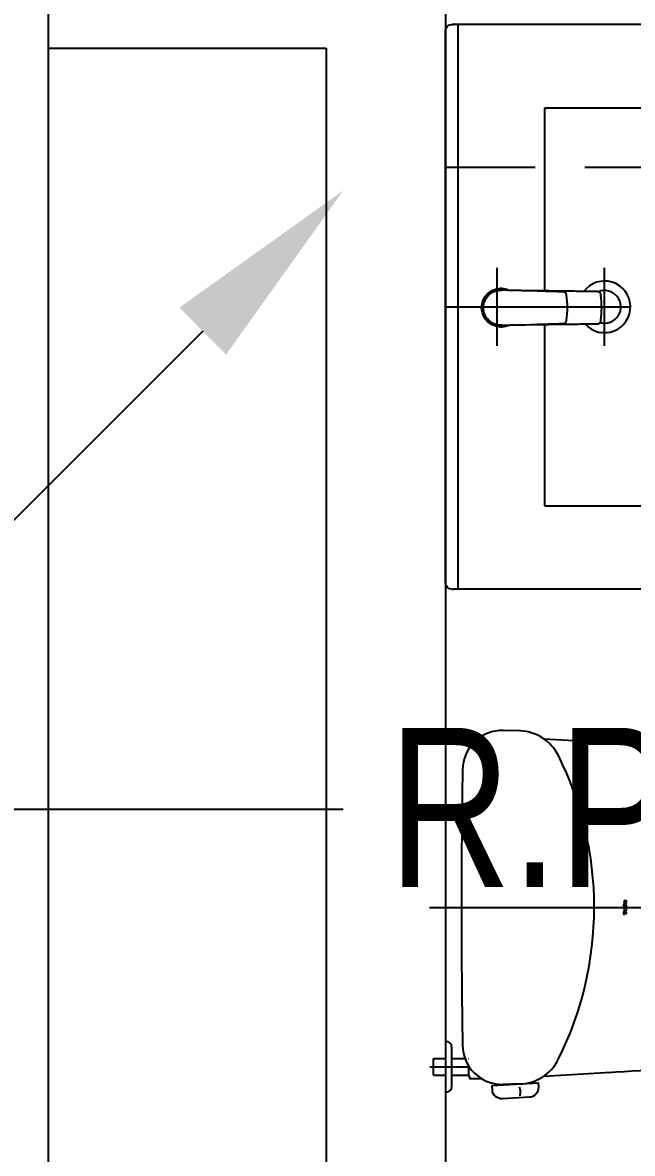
# Model space of a CAD drawing. Header units: millimetres. Extents: x 98197 to 106565, y 53890 to 60222.
# Drawn here: x 99396.4 to 99473.2, y 56481.6 to 56623.8 of the extents above; entities that cross this region are included whole.
import ezdxf

# ---------------------------------------------------------------- set-up
doc = ezdxf.new("R2010")
doc.units = ezdxf.units.MM
doc.header["$LTSCALE"] = 50
doc.header["$MEASUREMENT"] = 0
doc.linetypes.add('HIDDEN', pattern=[0.375, 0.25, -0.125])
doc.layers.get('0').update_dxf_attribs({"color": 8, "linetype": 'CONTINUOUS'})
doc.layers.add('00', color=7, linetype='HIDDEN')
doc.layers.add('36雨排水', color=3, linetype='CONTINUOUS')
doc.styles.add('CHINA', font='c2', dxfattribs={"bigfont": 'china'})

# ---------------------------------------------------------------- blocks, each defined once
blk = doc.blocks.new('1111111')
at = {"layer": '36雨排水', "linetype": 'Continuous'}
for p, q in [((4902.82, 3830.25), (4712.61, 3640.04)), ((4842.71, 3770.15), (4920.5, 3770.15))]:
    blk.add_line(p, q, dxfattribs=at)
blk.add_solid([(4899.87, 3833.2), (4905.76, 3827.31), (4920.5, 3847.93)], dxfattribs=at)
at = {"layer": '36雨排水', "linetype": 'Continuous', "style": 'CHINA', "width": 0.8}
blk.add_text('R.P2"%%CP.V.C', height=20, dxfattribs=at).set_placement((4926.16, 3760.37))

msp = doc.modelspace()

# ---------------------------------------------------------------- linework, layer by layer
for p, q in [((99399.654, 57040.566), (99399.654, 56620.566)), ((99449.654, 56635.566), (99449.654, 56370.566)), ((99449.654, 56553.366), (99449.654, 56622.766)), ((99399.654, 56620.566), (99434.654, 56620.566)), ((99399.654, 56620.566), (99399.654, 56405.566)), ((99434.654, 56620.566), (99434.654, 56355.566)), ((99456.154, 56583.174), (99456.154, 56592.958)), ((99469.654, 56583.174), (99469.654, 56592.958)), ((99455.438, 56590.069), (99455.604, 56590.152)), ((99455.604, 56590.152), (99455.774, 56590.221)), ((99455.774, 56590.221), (99455.945, 56590.275)), ((99455.774, 56590.221), (99455.945, 56590.275)), ((99455.945, 56590.275), (99456.117, 56590.316)), ((99455.945, 56590.275), (99456.117, 56590.316)), ((99456.018, 56590.087), (99456.115, 56590.11)), ((99456.115, 56590.11), (99456.212, 56590.129)), ((99456.117, 56590.316), (99456.287, 56590.344)), ((99456.212, 56590.129), (99456.31, 56590.144)), ((99456.287, 56590.344), (99456.455, 56590.359)), ((99456.31, 56590.144), (99456.409, 56590.155)), ((99456.409, 56590.155), (99456.587, 56590.163)), ((99456.438, 56590.154), (99456.538, 56590.16)), ((99456.438, 56590.154), (99456.479, 56590.156)), ((99456.455, 56590.359), (99456.496, 56590.361)), ((99456.717, 56590.359), (99456.496, 56590.361)), ((99456.538, 56590.16), (99456.575, 56590.162)), ((99456.575, 56590.162), (99456.617, 56590.163)), ((99456.587, 56590.163), (99456.611, 56590.163)), ((99456.595, 56590.162), (99456.617, 56590.163)), ((99456.643, 56590.163), (99456.611, 56590.163)), ((99456.617, 56590.163), (99456.627, 56590.163)), ((99456.627, 56590.163), (99456.617, 56590.163)), ((99456.621, 56590.162), (99456.718, 56590.163)), ((99456.621, 56590.162), (99456.667, 56590.163)), ((99456.627, 56590.163), (99456.65, 56590.163)), ((99456.635, 56590.163), (99456.669, 56590.163)), ((99456.635, 56590.163), (99456.667, 56590.163)), ((99456.635, 56590.163), (99456.667, 56590.163)), ((99456.654, 56590.163), (99456.681, 56590.163)), ((99456.66, 56590.163), (99456.692, 56590.163)), ((99456.66, 56590.163), (99456.672, 56590.163)), ((99456.667, 56590.163), (99456.718, 56590.163)), ((99456.669, 56590.163), (99456.718, 56590.163)), ((99456.669, 56590.163), (99456.737, 56590.163)), ((99456.677, 56590.163), (99456.669, 56590.163)), ((99456.686, 56590.163), (99456.681, 56590.163)), ((99456.737, 56590.163), (99456.692, 56590.163)), ((99457.039, 56590.32), (99456.717, 56590.359)), ((99456.793, 56590.163), (99456.718, 56590.163)), ((99456.786, 56590.163), (99456.722, 56590.163)), ((99456.826, 56590.162), (99456.722, 56590.163)), ((99456.826, 56590.162), (99456.779, 56590.163)), ((99456.793, 56590.163), (99456.779, 56590.163)), ((99456.826, 56590.162), (99456.786, 56590.163)), ((99456.83, 56590.169), (99456.789, 56590.173)), ((99456.933, 56590.16), (99456.826, 56590.162)), ((99456.883, 56590.165), (99456.83, 56590.169)), ((99456.945, 56590.161), (99456.883, 56590.165)), ((99457.044, 56590.156), (99456.933, 56590.16)), ((99457.044, 56590.156), (99456.934, 56590.159)), ((99456.993, 56590.158), (99456.945, 56590.161)), ((99458.412, 56590.119), (99456.957, 56590.159)), ((99458.593, 56590.114), (99456.957, 56590.159)), ((99457.367, 56590.232), (99457.039, 56590.32)), ((99457.246, 56590.151), (99457.082, 56590.156)), ((99457.43, 56590.146), (99457.246, 56590.151)), ((99457.579, 56590.142), (99457.367, 56590.232)), ((99457.551, 56590.143), (99457.43, 56590.146)), ((99457.676, 56590.139), (99457.551, 56590.143)), ((99457.807, 56590.136), (99457.676, 56590.139)), ((99457.942, 56590.132), (99457.807, 56590.136)), ((99458.088, 56590.128), (99457.942, 56590.132)), ((99458.24, 56590.124), (99458.088, 56590.128)), ((99458.412, 56590.119), (99458.24, 56590.124)), ((99458.815, 56590.111), (99458.563, 56590.115)), ((99458.815, 56590.111), (99458.563, 56590.115)), ((99458.72, 56590.11), (99458.593, 56590.114)), ((99459.226, 56590.096), (99458.72, 56590.11)), ((99459.119, 56590.106), (99458.815, 56590.111)), ((99459.691, 56590.098), (99459.119, 56590.106)), ((99460.478, 56590.088), (99459.691, 56590.098)), ((99454.28, 56588.608), (99454.387, 56588.911)), ((99454.387, 56588.911), (99454.537, 56589.204)), ((99454.525, 56588.666), (99454.573, 56588.797)), ((99454.537, 56589.204), (99454.678, 56589.412)), ((99454.573, 56588.797), (99454.629, 56588.925)), ((99454.629, 56588.925), (99454.694, 56589.049)), ((99454.678, 56589.412), (99454.897, 56589.673)), ((99454.694, 56589.049), (99454.8, 56589.219)), ((99454.8, 56589.219), (99454.92, 56589.378)), ((99454.897, 56589.673), (99455.122, 56589.862)), ((99454.92, 56589.378), (99455.054, 56589.525)), ((99455.054, 56589.525), (99455.161, 56589.626)), ((99455.122, 56589.862), (99455.276, 56589.972)), ((99455.161, 56589.626), (99455.275, 56589.719)), ((99455.275, 56589.719), (99455.393, 56589.803)), ((99455.276, 56589.972), (99455.438, 56590.069)), ((99455.393, 56589.803), (99455.515, 56589.878)), ((99455.515, 56589.878), (99455.637, 56589.943)), ((99455.637, 56589.943), (99455.761, 56589.999)), ((99455.761, 56589.999), (99455.888, 56590.047)), ((99455.888, 56590.047), (99456.018, 56590.087)), ((99460.413, 56590.064), (99459.226, 56590.096)), ((99461.205, 56590.042), (99460.413, 56590.064)), ((99461.221, 56590.078), (99460.478, 56590.088)), ((99461.601, 56590.031), (99461.205, 56590.042)), ((99461.716, 56590.072), (99461.221, 56590.078)), ((99462.232, 56590.014), (99461.601, 56590.031)), ((99462.688, 56590.06), (99461.716, 56590.072)), ((99462.548, 56590.005), (99462.232, 56590.014)), ((99463.02, 56589.991), (99462.548, 56590.005)), ((99464.466, 56590.037), (99462.688, 56590.06)), ((99463.255, 56589.984), (99463.02, 56589.991)), ((99463.489, 56589.978), (99463.255, 56589.984)), ((99463.721, 56589.97), (99463.489, 56589.978)), ((99463.952, 56589.963), (99463.721, 56589.97)), ((99464.181, 56589.956), (99463.952, 56589.963)), ((99464.406, 56589.948), (99464.181, 56589.956)), ((99464.449, 56589.947), (99464.406, 56589.948)), ((99464.554, 56589.934), (99464.449, 56589.947)), ((99465.191, 56590.027), (99464.466, 56590.037)), ((99464.607, 56589.92), (99464.554, 56589.934)), ((99464.681, 56589.885), (99464.607, 56589.92)), ((99464.692, 56589.878), (99464.681, 56589.885)), ((99464.756, 56589.827), (99464.692, 56589.878)), ((99464.807, 56589.767), (99464.756, 56589.827)), ((99464.844, 56589.697), (99464.807, 56589.767)), ((99464.862, 56589.646), (99464.844, 56589.697)), ((99464.881, 56589.539), (99464.862, 56589.646)), ((99464.924, 56589.146), (99464.881, 56589.539)), ((99464.953, 56588.752), (99464.924, 56589.146)), ((99464.97, 56588.357), (99464.953, 56588.752)), ((99465.563, 56590.023), (99465.191, 56590.027)), ((99465.841, 56590.019), (99465.563, 56590.023)), ((99466.117, 56590.016), (99465.841, 56590.019)), ((99466.344, 56590.014), (99466.117, 56590.016)), ((99466.566, 56590.011), (99466.344, 56590.014)), ((99466.762, 56590.009), (99466.566, 56590.011)), ((99466.954, 56590.007), (99466.762, 56590.009)), ((99467.141, 56590.005), (99466.954, 56590.007)), ((99467.322, 56590.004), (99467.141, 56590.005)), ((99467.482, 56590.002), (99467.322, 56590.004)), ((99467.636, 56590.001), (99467.482, 56590.002)), ((99467.676, 56590), (99467.636, 56590.001)), ((99467.975, 56589.995), (99467.676, 56590)), ((99468.219, 56589.99), (99467.975, 56589.995)), ((99468.463, 56589.986), (99468.219, 56589.99)), ((99468.707, 56589.982), (99468.463, 56589.986)), ((99468.736, 56589.982), (99468.707, 56589.982)), ((99468.827, 56589.975), (99468.736, 56589.982)), ((99468.859, 56589.972), (99468.827, 56589.975)), ((99468.913, 56589.962), (99468.859, 56589.972)), ((99468.989, 56589.931), (99468.913, 56589.962)), ((99469.067, 56589.873), (99468.989, 56589.931)), ((99469.079, 56589.861), (99469.067, 56589.873)), ((99469.129, 56589.793), (99469.079, 56589.861)), ((99469.164, 56589.712), (99469.129, 56589.793)), ((99469.18, 56589.653), (99469.164, 56589.712)), ((99469.198, 56589.532), (99469.18, 56589.653)), ((99469.239, 56589.14), (99469.198, 56589.532)), ((99469.268, 56588.748), (99469.239, 56589.14)), ((99469.286, 56588.355), (99469.268, 56588.748)), ((99449.654, 56588.066), (99472.904, 56588.066)), ((99454.191, 56587.961), (99454.213, 56588.28)), ((99454.213, 56587.642), (99454.191, 56587.961)), ((99454.213, 56588.28), (99454.28, 56588.608)), ((99454.28, 56587.314), (99454.213, 56587.642)), ((99454.387, 56587.012), (99454.28, 56587.314)), ((99454.41, 56587.961), (99454.416, 56588.126)), ((99454.416, 56587.797), (99454.41, 56587.961)), ((99454.416, 56588.126), (99454.431, 56588.262)), ((99454.431, 56587.661), (99454.416, 56587.797)), ((99454.431, 56588.262), (99454.453, 56588.398)), ((99454.453, 56587.525), (99454.431, 56587.661)), ((99454.453, 56588.398), (99454.485, 56588.533)), ((99454.485, 56587.39), (99454.453, 56587.525)), ((99454.485, 56588.533), (99454.525, 56588.666)), ((99454.525, 56587.256), (99454.485, 56587.39)), ((99454.573, 56587.125), (99454.525, 56587.256)), ((99464.953, 56587.171), (99464.97, 56587.566)), ((99464.976, 56587.961), (99464.97, 56588.357)), ((99464.976, 56587.961), (99464.97, 56588.357)), ((99464.97, 56587.566), (99464.976, 56587.961)), ((99464.97, 56587.566), (99464.976, 56587.961)), ((99469.268, 56587.174), (99469.286, 56587.568)), ((99469.291, 56587.961), (99469.286, 56588.355)), ((99469.286, 56587.568), (99469.291, 56587.961)), ((99454.537, 56586.718), (99454.387, 56587.012)), ((99454.678, 56586.511), (99454.537, 56586.718)), ((99454.629, 56586.998), (99454.573, 56587.125)), ((99454.694, 56586.874), (99454.629, 56586.998)), ((99454.84, 56586.317), (99454.678, 56586.511)), ((99454.8, 56586.703), (99454.694, 56586.874)), ((99454.92, 56586.544), (99454.8, 56586.703)), ((99454.976, 56586.183), (99454.84, 56586.317)), ((99455.054, 56586.398), (99454.92, 56586.544)), ((99455.122, 56586.061), (99454.976, 56586.183)), ((99455.161, 56586.297), (99455.054, 56586.398)), ((99455.276, 56585.951), (99455.122, 56586.061)), ((99455.275, 56586.204), (99455.161, 56586.297)), ((99455.393, 56586.12), (99455.275, 56586.204)), ((99455.438, 56585.854), (99455.276, 56585.951)), ((99455.515, 56586.044), (99455.393, 56586.12)), ((99455.604, 56585.771), (99455.438, 56585.854)), ((99455.637, 56585.98), (99455.515, 56586.044)), ((99455.761, 56585.923), (99455.637, 56585.98)), ((99455.888, 56585.875), (99455.761, 56585.923)), ((99456.018, 56585.836), (99455.888, 56585.875)), ((99456.115, 56585.812), (99456.018, 56585.836)), ((99459.226, 56585.826), (99460.413, 56585.859)), ((99459.691, 56585.824), (99460.478, 56585.835)), ((99460.413, 56585.859), (99461.205, 56585.88)), ((99460.478, 56585.835), (99461.221, 56585.844)), ((99461.205, 56585.88), (99461.601, 56585.891)), ((99461.221, 56585.844), (99461.716, 56585.85)), ((99461.601, 56585.891), (99462.232, 56585.909)), ((99461.716, 56585.85), (99462.688, 56585.863)), ((99462.232, 56585.909), (99462.548, 56585.918)), ((99462.548, 56585.918), (99463.02, 56585.931)), ((99462.688, 56585.863), (99464.466, 56585.886)), ((99463.02, 56585.931), (99463.255, 56585.938)), ((99463.255, 56585.938), (99463.489, 56585.945)), ((99463.489, 56585.945), (99463.721, 56585.952)), ((99463.721, 56585.952), (99463.952, 56585.959)), ((99463.952, 56585.959), (99464.181, 56585.967)), ((99464.181, 56585.967), (99464.406, 56585.974)), ((99464.406, 56585.974), (99464.449, 56585.976)), ((99464.449, 56585.976), (99464.554, 56585.988)), ((99464.466, 56585.886), (99465.191, 56585.895)), ((99464.554, 56585.988), (99464.607, 56586.002)), ((99464.607, 56586.002), (99464.681, 56586.038)), ((99464.681, 56586.038), (99464.692, 56586.045)), ((99464.692, 56586.045), (99464.756, 56586.095)), ((99464.756, 56586.095), (99464.807, 56586.155)), ((99464.807, 56586.155), (99464.844, 56586.226)), ((99464.844, 56586.226), (99464.862, 56586.277)), ((99464.862, 56586.277), (99464.881, 56586.384)), ((99464.881, 56586.384), (99464.924, 56586.777)), ((99464.924, 56586.777), (99464.953, 56587.171)), ((99465.191, 56585.895), (99465.563, 56585.9)), ((99465.563, 56585.9), (99465.841, 56585.903)), ((99465.841, 56585.903), (99466.117, 56585.906)), ((99466.117, 56585.906), (99466.344, 56585.909)), ((99466.344, 56585.909), (99466.566, 56585.911)), ((99466.566, 56585.911), (99466.762, 56585.914)), ((99466.762, 56585.914), (99466.954, 56585.915)), ((99466.954, 56585.915), (99467.141, 56585.917)), ((99467.141, 56585.917), (99467.322, 56585.919)), ((99467.322, 56585.919), (99467.482, 56585.92)), ((99467.482, 56585.92), (99467.636, 56585.922)), ((99467.636, 56585.922), (99467.676, 56585.922)), ((99467.676, 56585.922), (99467.975, 56585.928)), ((99467.975, 56585.928), (99468.219, 56585.932)), ((99468.219, 56585.932), (99468.463, 56585.936)), ((99468.463, 56585.936), (99468.707, 56585.94)), ((99468.707, 56585.94), (99468.736, 56585.941)), ((99468.736, 56585.941), (99468.827, 56585.948)), ((99468.827, 56585.948), (99468.859, 56585.95)), ((99468.859, 56585.95), (99468.913, 56585.96)), ((99468.913, 56585.96), (99468.989, 56585.991)), ((99468.989, 56585.991), (99469.067, 56586.049)), ((99469.067, 56586.049), (99469.079, 56586.062)), ((99469.079, 56586.062), (99469.129, 56586.13)), ((99469.129, 56586.13), (99469.164, 56586.211)), ((99469.164, 56586.211), (99469.18, 56586.269)), ((99469.18, 56586.269), (99469.198, 56586.391)), ((99469.198, 56586.391), (99469.239, 56586.782)), ((99469.239, 56586.782), (99469.268, 56587.174)), ((99455.774, 56585.702), (99455.604, 56585.771)), ((99455.945, 56585.647), (99455.774, 56585.702)), ((99455.945, 56585.647), (99455.774, 56585.702)), ((99456.117, 56585.606), (99455.945, 56585.647)), ((99456.117, 56585.606), (99455.945, 56585.647)), ((99456.212, 56585.793), (99456.115, 56585.812)), ((99456.287, 56585.578), (99456.117, 56585.606)), ((99456.31, 56585.778), (99456.212, 56585.793)), ((99456.455, 56585.563), (99456.287, 56585.578)), ((99456.409, 56585.768), (99456.31, 56585.778)), ((99456.587, 56585.759), (99456.409, 56585.768)), ((99456.479, 56585.767), (99456.438, 56585.769)), ((99456.538, 56585.763), (99456.438, 56585.769)), ((99456.496, 56585.561), (99456.455, 56585.563)), ((99456.496, 56585.561), (99456.717, 56585.563)), ((99456.575, 56585.761), (99456.538, 56585.763)), ((99456.617, 56585.759), (99456.575, 56585.761)), ((99456.611, 56585.759), (99456.587, 56585.759)), ((99456.617, 56585.759), (99456.595, 56585.761)), ((99456.611, 56585.759), (99456.643, 56585.759)), ((99456.617, 56585.759), (99456.627, 56585.759)), ((99456.627, 56585.759), (99456.617, 56585.759)), ((99456.667, 56585.76), (99456.621, 56585.761)), ((99456.718, 56585.759), (99456.621, 56585.761)), ((99456.65, 56585.759), (99456.627, 56585.759)), ((99456.667, 56585.76), (99456.635, 56585.76)), ((99456.667, 56585.76), (99456.635, 56585.76)), ((99456.669, 56585.759), (99456.635, 56585.76)), ((99456.681, 56585.759), (99456.654, 56585.759)), ((99456.672, 56585.76), (99456.66, 56585.76)), ((99456.692, 56585.759), (99456.66, 56585.76)), ((99456.718, 56585.759), (99456.667, 56585.76)), ((99456.737, 56585.759), (99456.669, 56585.76)), ((99456.718, 56585.759), (99456.669, 56585.76)), ((99456.669, 56585.759), (99456.677, 56585.759)), ((99456.681, 56585.759), (99456.686, 56585.759)), ((99456.692, 56585.759), (99456.737, 56585.759)), ((99456.717, 56585.563), (99457.039, 56585.603)), ((99456.717, 56585.563), (99457.039, 56585.603)), ((99456.718, 56585.759), (99456.793, 56585.76)), ((99456.722, 56585.759), (99456.786, 56585.76)), ((99456.722, 56585.759), (99456.826, 56585.76)), ((99456.779, 56585.76), (99456.826, 56585.76)), ((99456.779, 56585.76), (99456.793, 56585.76)), ((99456.786, 56585.76), (99456.826, 56585.76)), ((99456.826, 56585.76), (99456.933, 56585.763)), ((99456.933, 56585.763), (99457.044, 56585.766)), ((99456.957, 56585.764), (99458.593, 56585.809)), ((99456.957, 56585.764), (99458.412, 56585.804)), ((99457.039, 56585.603), (99457.367, 56585.691)), ((99457.082, 56585.767), (99457.246, 56585.771)), ((99457.246, 56585.771), (99457.43, 56585.777)), ((99457.367, 56585.691), (99457.578, 56585.781)), ((99457.43, 56585.777), (99457.551, 56585.78)), ((99457.551, 56585.78), (99457.676, 56585.783)), ((99457.676, 56585.783), (99457.807, 56585.787)), ((99457.807, 56585.787), (99457.942, 56585.791)), ((99457.942, 56585.791), (99458.088, 56585.795)), ((99458.088, 56585.795), (99458.24, 56585.799)), ((99458.24, 56585.799), (99458.412, 56585.804)), ((99458.563, 56585.808), (99458.815, 56585.812)), ((99458.563, 56585.808), (99458.815, 56585.812)), ((99458.593, 56585.809), (99458.72, 56585.812)), ((99458.72, 56585.812), (99459.226, 56585.826)), ((99458.815, 56585.812), (99459.119, 56585.816)), ((99459.119, 56585.816), (99459.691, 56585.824)), ((99449.654, 56536.834), (99449.654, 56485.854)), ((99459.09, 56534.756), (99456.909, 56534.815)), ((99461.995, 56533.778), (99470.426, 56533.281)), ((99447.633, 56512.566), (99525.854, 56512.566)), ((99450.454, 56490.131), (99450.454, 56494.931)), ((99448.154, 56491.481), (99448.154, 56493.581)), ((99448.154, 56493.581), (99449.654, 56493.581)), ((99450.454, 56493.581), (99452.089, 56493.581)), ((99447.654, 56492.531), (99452.626, 56492.531)), ((99452.554, 56492.64), (99452.554, 56491.598)), ((99448.154, 56491.481), (99449.654, 56491.481)), ((99450.454, 56491.481), (99452.554, 56491.481)), ((99452.654, 56491.181), (99452.654, 56491.381)), ((99452.754, 56491.081), (99454.121, 56491.081)), ((99461.994, 56491.355), (99470.426, 56491.852)), ((99458.971, 56490.373), (99456.909, 56490.318)), ((99458.971, 56490.373), (99456.909, 56490.318)), ((99458.971, 56490.373), (99456.909, 56490.318))]:
    msp.add_line(p, q)
at = {"ltscale": 0.1}
for p, q in [((99450.654, 56623.566), (99450.454, 56623.566)), ((99450.454, 56623.566), (99450.654, 56623.566)), ((99497.354, 56623.566), (99450.654, 56623.566)), ((99451.254, 56552.566), (99451.254, 56623.566)), ((99462.154, 56590.016), (99462.154, 56613.066)), ((99462.154, 56613.066), (99492.154, 56613.066)), ((99462.154, 56563.066), (99462.154, 56585.907)), ((99462.154, 56563.066), (99492.154, 56563.066)), ((99450.454, 56552.566), (99450.654, 56552.566)), ((99497.354, 56552.566), (99450.654, 56552.566))]:
    msp.add_line(p, q, dxfattribs=at)
at = {"linetype": 'ByBlock', "lineweight": 0}
for p, q in [((99472.115, 56513.306), (99472.074, 56513.347)), ((99472.152, 56513.342), (99472.101, 56513.393)), ((99472.207, 56513.36), (99472.138, 56513.43)), ((99472.276, 56513.365), (99472.186, 56513.456)), ((99472.386, 56513.328), (99472.246, 56513.469)), ((99472.449, 56513.339), (99472.331, 56513.457)), ((99472.2, 56512.992), (99472.054, 56512.992)), ((99472.054, 56512.59), (99472.054, 56512.992)), ((99472.101, 56512.878), (99472.054, 56512.925)), ((99472.16, 56512.745), (99472.054, 56512.851)), ((99472.101, 56512.731), (99472.054, 56512.778)), ((99472.167, 56512.59), (99472.054, 56512.704)), ((99472.094, 56512.59), (99472.054, 56512.63)), ((99472.054, 56512.59), (99472.2, 56512.59)), ((99472.2, 56512.068), (99472.054, 56512.068)), ((99472.054, 56511.667), (99472.054, 56512.068)), ((99472.111, 56511.984), (99472.054, 56512.041)), ((99472.101, 56511.921), (99472.054, 56511.967)), ((99472.118, 56512.271), (99472.055, 56512.335)), ((99472.101, 56513.246), (99472.057, 56513.29)), ((99472.235, 56513.038), (99472.057, 56513.217)), ((99472.126, 56512.927), (99472.061, 56512.992)), ((99472.105, 56512.359), (99472.065, 56512.399)), ((99472.191, 56512.124), (99472.069, 56512.247)), ((99472.133, 56512.404), (99472.088, 56512.449)), ((99472.15, 56512.018), (99472.1, 56512.068)), ((99472.101, 56512.837), (99472.101, 56512.871)), ((99472.101, 56512.837), (99472.389, 56512.837)), ((99472.101, 56512.711), (99472.101, 56512.745)), ((99472.101, 56512.745), (99472.389, 56512.745)), ((99472.101, 56511.913), (99472.101, 56511.947)), ((99472.18, 56512.43), (99472.12, 56512.49)), ((99472.179, 56512.947), (99472.134, 56512.992)), ((99472.233, 56512.745), (99472.142, 56512.837)), ((99472.276, 56512.113), (99472.144, 56512.245)), ((99472.243, 56512.441), (99472.163, 56512.521)), ((99472.2, 56512.042), (99472.174, 56512.068)), ((99472.2, 56512.947), (99472.179, 56512.947)), ((99472.179, 56512.635), (99472.2, 56512.635)), ((99472.2, 56512.023), (99472.179, 56512.023)), ((99472.2, 56512.631), (99472.196, 56512.635)), ((99472.305, 56513.041), (99472.2, 56513.147)), ((99472.2, 56512.947), (99472.2, 56512.992)), ((99472.2, 56512.59), (99472.2, 56512.635)), ((99472.2, 56512.023), (99472.2, 56512.068)), ((99472.306, 56512.745), (99472.215, 56512.837)), ((99472.322, 56512.435), (99472.216, 56512.542)), ((99472.243, 56513.036), (99472.242, 56513.038)), ((99472.335, 56512.127), (99472.245, 56512.217)), ((99472.358, 56513.062), (99472.279, 56513.141)), ((99472.462, 56512.368), (99472.286, 56512.544)), ((99472.379, 56512.745), (99472.288, 56512.837)), ((99472.382, 56512.154), (99472.314, 56512.222)), ((99472.4, 56513.093), (99472.34, 56513.153)), ((99472.465, 56512.733), (99472.362, 56512.837)), ((99472.419, 56512.19), (99472.368, 56512.241)), ((99472.432, 56513.134), (99472.388, 56513.179)), ((99472.389, 56512.837), (99472.4, 56512.839)), ((99472.4, 56512.743), (99472.389, 56512.745)), ((99472.389, 56511.913), (99472.4, 56511.915)), ((99472.465, 56513.249), (99472.392, 56513.322)), ((99472.465, 56511.849), (99472.399, 56511.915)), ((99472.4, 56512.839), (99472.41, 56512.845)), ((99472.41, 56512.737), (99472.4, 56512.743)), ((99472.4, 56511.915), (99472.41, 56511.922)), ((99472.446, 56512.237), (99472.405, 56512.278)), ((99472.41, 56512.845), (99472.416, 56512.854)), ((99472.416, 56512.728), (99472.41, 56512.737)), ((99472.41, 56511.922), (99472.416, 56511.931)), ((99472.455, 56513.185), (99472.415, 56513.225)), ((99472.416, 56512.854), (99472.418, 56512.865)), ((99472.465, 56512.807), (99472.416, 56512.856)), ((99472.418, 56512.717), (99472.416, 56512.728)), ((99472.416, 56511.931), (99472.418, 56511.942)), ((99472.418, 56512.865), (99472.418, 56512.914)), ((99472.465, 56512.914), (99472.418, 56512.914)), ((99472.418, 56512.669), (99472.418, 56512.717)), ((99472.456, 56512.669), (99472.418, 56512.706)), ((99472.42, 56512.669), (99472.418, 56512.67)), ((99472.418, 56512.669), (99472.465, 56512.669)), ((99472.462, 56512.294), (99472.418, 56512.339)), ((99472.465, 56511.99), (99472.418, 56511.99)), ((99472.418, 56511.942), (99472.418, 56511.99)), ((99472.465, 56511.923), (99472.418, 56511.97)), ((99472.465, 56512.881), (99472.432, 56512.914)), ((99472.448, 56512.419), (99472.445, 56512.421)), ((99472.465, 56512.669), (99472.465, 56512.914)), ((99472.465, 56511.745), (99472.465, 56511.99)), ((99472.126, 56511.822), (99472.054, 56511.894)), ((99472.103, 56511.771), (99472.054, 56511.82)), ((99472.134, 56511.667), (99472.054, 56511.746)), ((99472.06, 56511.667), (99472.054, 56511.673)), ((99472.054, 56511.667), (99472.2, 56511.667)), ((99472.101, 56511.913), (99472.389, 56511.913)), ((99472.101, 56511.788), (99472.101, 56511.822)), ((99472.101, 56511.822), (99472.389, 56511.822)), ((99472.199, 56511.822), (99472.108, 56511.913)), ((99472.2, 56511.674), (99472.16, 56511.714)), ((99472.179, 56511.712), (99472.2, 56511.712)), ((99472.272, 56511.822), (99472.181, 56511.913)), ((99472.2, 56511.667), (99472.2, 56511.712)), ((99472.346, 56511.822), (99472.255, 56511.913)), ((99472.465, 56511.776), (99472.328, 56511.913)), ((99472.4, 56511.82), (99472.389, 56511.822)), ((99472.41, 56511.813), (99472.4, 56511.82)), ((99472.416, 56511.804), (99472.41, 56511.813)), ((99472.418, 56511.793), (99472.416, 56511.804)), ((99472.418, 56511.745), (99472.418, 56511.793)), ((99472.422, 56511.745), (99472.418, 56511.749)), ((99472.418, 56511.745), (99472.465, 56511.745))]:
    msp.add_line(p, q, dxfattribs=at)
msp.add_lwpolyline([(99460.197, 56488.697), (99456.805, 56488.504, -0.4142136), (99455.539, 56489.634), (99455.507, 56490.196), (99461.295, 56490.525), (99461.327, 56489.963, -0.4142136)], format="xyb", close=True)
at = {"ltscale": 0.1, "extrusion": (0, 0, -1)}
for centre, start, end in [((-99450.454, 56622.766), 0, 90), ((-99450.454, 56553.366), 270, 0)]:
    msp.add_arc(centre, 0.8, start, end, dxfattribs=at)
for centre, radius, start, end in [((99469.654, 56588.066), 3.25, 221.38229, 143.35472), ((99469.654, 56588.066), 2.05, 254.35392, 112.00246), ((99456.778, 56529.816), 5, 88.49365, 179.17981), ((99456.778, 56529.816), 5, 88.49365, 179.17981), ((99456.778, 56529.816), 5, 88.49365, 179.17981), ((99458.806, 56529.106), 5.656, 88.08404, 88.33552), ((99458.806, 56529.106), 5.656, 88.08404, 88.33552), ((99458.806, 56529.106), 5.656, 88.08404, 88.33552), ((99458.814, 56529.129), 5.634, 26.82849, 87.19272), ((99446.879, 56133.975), 400, 81.8702, 86.67009), ((99425.721, 56512.581), 42.633, 359.97321, 26.60163), ((100661.715, 56512.567), 1210.061, 179.179813, 180.820194), ((99425.759, 56512.565), 42.595, 333.34921, 359.99472), ((99449.654, 56494.931), 0.8, 0, 90), ((99456.778, 56495.317), 5, 180.82019, 271.50635), ((99446.879, 56891.158), 400, 273.32991, 277.93357), ((99452.554, 56493.681), 0.1, 270, 278.51739), ((99458.823, 56495.971), 5.6, 271.50635, 333.34993), ((99452.554, 56491.381), 0.1, 0, 90), ((99452.754, 56491.181), 0.1, 180, 270), ((99449.654, 56490.131), 0.8, 270, 0)]:
    msp.add_arc(centre, radius, start, end)
at = {"linetype": 'ByBlock', "lineweight": 0}
for centre, major_axis, start_param, end_param in [((99472.299, 56513.256), (0.245, 0), 2.5638395, 2.8591058), ((99472.262, 56513.279), (0.201, 0), 2.236602, 2.5642092), ((99472.26, 56513.282), (-0.197, 0), 5.0466065, 5.3781151), ((99472.206, 56513.257), (0.104, 0), 1.9232778, 2.2365326), ((99472.26, 56513.116), (0.261, 0), 1.5710373, 1.9222407), ((99472.26, 56513.283), (0.195, 0), 1.5708687, 1.9048205), ((99472.26, 56513.283), (-0.195, 0), 4.3782598, 4.7122112), ((99472.259, 56513.116), (0.261, 0), 1.2195642, 1.5703494), ((99472.259, 56513.282), (0.197, 0), 0.9049663, 1.2364738), ((99472.313, 56513.257), (0.104, 0), 0.9050238, 1.2186923), ((99472.256, 56513.278), (-0.202, 0), 3.7202853, 4.0460065), ((99472.219, 56513.256), (-0.246, 0), 3.4244431, 3.7180135), ((99472.302, 56513.255), (0.248, 0), 2.8590569, 3.1515397), ((99472.302, 56513.251), (0.248, 0), 3.131738, 3.4241838), ((99472.302, 56512.332), (0.248, 0), 2.8590116, 3.1514641), ((99472.302, 56512.327), (0.248, 0), 3.1317212, 3.4241738), ((99472.299, 56513.25), (-0.245, 0), 0.2825387, 0.5777533), ((99472.299, 56512.332), (-0.245, 0), 5.705432, 6.0006561), ((99472.299, 56512.326), (-0.245, 0), 0.2825292, 0.5777533), ((99472.262, 56513.227), (0.201, 0), 3.7188116, 4.0466045), ((99472.262, 56512.355), (0.201, 0), 2.2366066, 2.5642397), ((99472.262, 56512.303), (-0.201, 0), 0.5772189, 0.9050118), ((99472.21, 56513.255), (0.109, 0), 2.8538688, 3.1570265), ((99472.21, 56513.251), (-0.109, 0), 6.2678383, 6.5710237), ((99472.21, 56512.331), (0.109, 0), 2.8538229, 3.156982), ((99472.21, 56512.328), (0.109, 0), 3.1261762, 3.4293394), ((99472.182, 56512.871), (-0.0813, 0), 5.9750565, 6.2822928), ((99472.182, 56512.711), (-0.0813, 0), 0.001107, 0.3082966), ((99472.182, 56511.947), (-0.0814, 0), 5.9748974, 6.2820785), ((99472.181, 56512.871), (-0.0802, 0), 5.6640907, 5.9748533), ((99472.181, 56512.711), (-0.0802, 0), 0.3084998, 0.6192178), ((99472.181, 56511.948), (-0.0802, 0), 5.6639818, 5.9746945), ((99472.208, 56513.255), (-0.107, 0), 5.6882908, 5.9951697), ((99472.208, 56513.251), (-0.107, 0), 0.2881256, 0.5949992), ((99472.208, 56512.331), (-0.107, 0), 5.6882587, 5.9951266), ((99472.208, 56512.327), (-0.107, 0), 0.2880376, 0.5949155), ((99472.18, 56512.872), (-0.0789, 0), 5.3500332, 5.6641622), ((99472.18, 56512.71), (0.0789, 0), 3.760739, 4.0748254), ((99472.18, 56511.948), (-0.0789, 0), 5.3499672, 5.6640535), ((99472.207, 56513.256), (0.106, 0), 2.2366533, 2.5467766), ((99472.207, 56513.25), (-0.106, 0), 0.5949213, 0.9050201), ((99472.207, 56512.332), (0.106, 0), 2.2366343, 2.5467444), ((99472.207, 56512.326), (0.106, 0), 3.7364298, 4.0465481), ((99472.179, 56512.873), (0.0776, 0), 1.8908125, 2.2083813), ((99472.179, 56512.709), (0.0776, 0), 4.0748848, 4.3924127), ((99472.179, 56511.949), (-0.0776, 0), 5.0323745, 5.3499077), ((99472.26, 56513.224), (0.197, 0), 4.0466392, 4.3781582), ((99472.26, 56512.358), (0.197, 0), 1.9050206, 2.2365333), ((99472.26, 56512.301), (0.197, 0), 4.0466392, 4.3781582), ((99472.206, 56513.249), (0.104, 0), 4.0467133, 4.3600018), ((99472.206, 56512.333), (-0.104, 0), 5.064861, 5.3781082), ((99472.206, 56512.325), (0.104, 0), 4.0466648, 4.3599264), ((99472.179, 56512.874), (-0.0768, 0), 4.7124989, 5.0322312), ((99472.179, 56512.709), (0.0768, 0), 4.3925867, 4.712279), ((99472.179, 56511.95), (0.0768, 0), 1.5709064, 1.8906076), ((99472.26, 56513.389), (-0.26, 0), 1.2186183, 1.570788), ((99472.26, 56512.194), (-0.26, 0), 4.7123757, 5.0646387), ((99472.26, 56512.465), (0.26, 0), 4.360066, 4.7124254), ((99472.26, 56513.222), (0.195, 0), 4.3783517, 4.7123165), ((99472.26, 56512.36), (0.195, 0), 1.5708688, 1.9048271), ((99472.26, 56512.299), (0.195, 0), 4.3783517, 4.7123165), ((99472.26, 56513.389), (-0.261, 0), 1.5710106, 1.9227621), ((99472.26, 56513.222), (-0.195, 0), 1.5709742, 1.9049386), ((99472.26, 56512.36), (0.195, 0), 1.2366606, 1.5706185), ((99472.26, 56512.193), (-0.261, 0), 4.3603515, 4.7121963), ((99472.26, 56512.465), (-0.26, 0), 1.5709659, 1.922907), ((99472.26, 56512.299), (-0.195, 0), 1.5709742, 1.9049386), ((99472.259, 56513.224), (0.197, 0), 5.0467247, 5.3782427), ((99472.259, 56512.358), (-0.197, 0), 4.0465481, 4.3780597), ((99472.259, 56512.301), (-0.197, 0), 1.9051321, 2.23665), ((99472.313, 56513.249), (0.104, 0), 5.0643987, 5.3781008), ((99472.313, 56512.334), (0.104, 0), 0.9050409, 1.2187017), ((99472.313, 56512.325), (0.104, 0), 5.0644742, 5.3781493), ((99472.312, 56513.256), (-0.106, 0), 3.7364494, 4.0465944), ((99472.312, 56513.25), (-0.106, 0), 2.2365101, 2.5466307), ((99472.312, 56512.332), (0.106, 0), 0.5948889, 0.9050208), ((99472.312, 56512.326), (0.106, 0), 5.3781674, 5.6883075), ((99472.256, 56513.228), (-0.202, 0), 2.2371577, 2.5630645), ((99472.256, 56512.354), (-0.202, 0), 3.7202548, 4.0460019), ((99472.256, 56512.304), (0.202, 0), 5.3787503, 5.7046572), ((99472.311, 56513.255), (-0.107, 0), 3.4296276, 3.7365278), ((99472.311, 56513.251), (-0.107, 0), 2.5465528, 2.8534477), ((99472.311, 56512.331), (-0.107, 0), 3.4296707, 3.7365599), ((99472.311, 56512.327), (0.107, 0), 5.6882292, 5.9951284), ((99472.31, 56513.255), (0.109, 0), 6.2669118, 6.57121), ((99472.31, 56513.251), (0.109, 0), 5.995046, 6.2993721), ((99472.31, 56512.331), (-0.109, 0), 3.1253637, 3.4296632), ((99472.31, 56512.328), (0.109, 0), 5.9951377, 6.2994414), ((99472.219, 56513.25), (0.246, 0), 5.7067646, 6.000283), ((99472.219, 56512.332), (0.246, 0), 0.2828929, 0.5764208), ((99472.219, 56512.327), (0.246, 0), 5.7067646, 6.0002924), ((99472.217, 56513.255), (-0.248, 0), 3.1320293, 3.4239488), ((99472.217, 56513.251), (0.248, 0), 6.0007738, 6.2926563), ((99472.217, 56512.332), (-0.248, 0), 3.1321048, 3.4239941), ((99472.217, 56512.327), (-0.248, 0), 2.8591912, 3.1510805), ((99472.182, 56511.788), (0.0813, 0), 3.1427283, 3.4499122), ((99472.181, 56511.787), (-0.0802, 0), 0.3085228, 0.6192352), ((99472.18, 56511.787), (0.0789, 0), 3.7607564, 4.0748372), ((99472.179, 56511.786), (0.0776, 0), 4.0748966, 4.3924186), ((99472.179, 56511.785), (0.0768, 0), 4.3925926, 4.712279)]:
    msp.add_ellipse(centre, major_axis=major_axis, ratio=0.9550248, start_param=start_param, end_param=end_param, dxfattribs=at)
msp.add_spline([(99458.913, 56490.005), (99459.042, 56489.462), (99458.991, 56488.868)], degree=3)
at = {"layer": '00'}
for p, q in [((99399.654, 57025.566), (99399.654, 56405.566)), ((99449.654, 57025.566), (99449.654, 56405.566)), ((99967.154, 56605.566), (99449.654, 56605.566))]:
    msp.add_line(p, q, dxfattribs=at)

# ---------------------------------------------------------------- block references
at = {"layer": '36雨排水', "linetype": 'Continuous'}
msp.add_blockref('1111111', (94516.291, 52754.768), dxfattribs=at)

doc.saveas('drawing.dxf')
